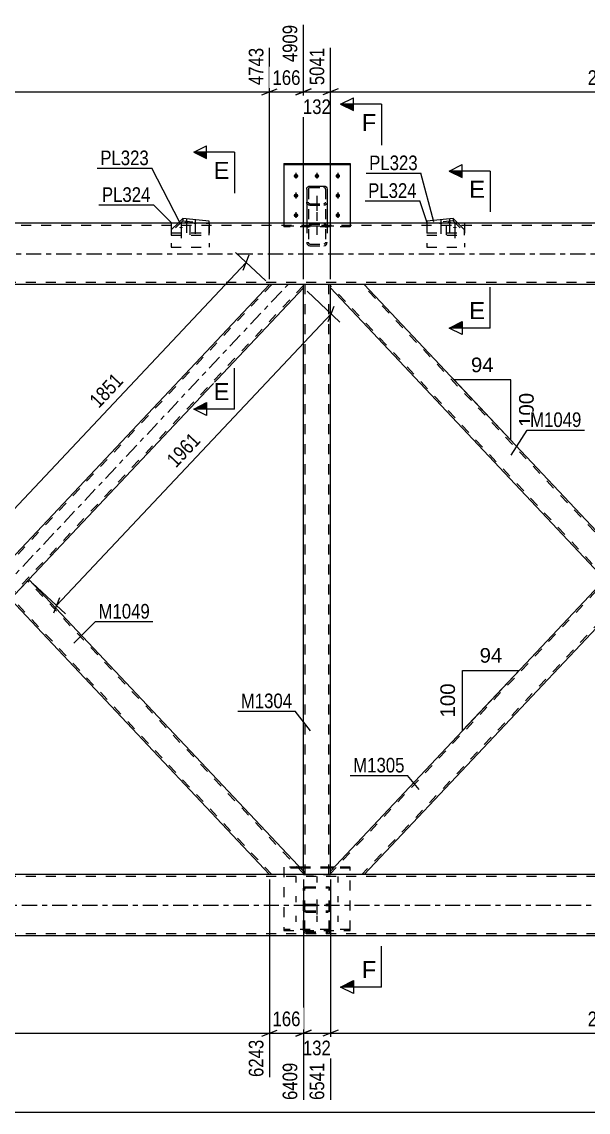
# Model space of a CAD drawing. Header units: millimetres. Extents: x -98 to 743, y -438 to 156.
# Drawn here: x 141.2 to 252.1, y -168.2 to 45.4 of the extents above; entities that cross this region are included whole.
import ezdxf

# ---------------------------------------------------------------- set-up
doc = ezdxf.new("R2010")
doc.units = ezdxf.units.MM
doc.linetypes.add('DXK_LINE_DOT2', pattern=[3.9198, 1.9599, -1.9599])
doc.linetypes.add('DXK_LINE_DOT3', pattern=[5.9187, 2.979, -0.9799, 0.9799, -0.9799])
doc.styles.add('Arial', font='ARIAL.TTF', dxfattribs={"height": 0.2})
doc.styles.add('Arial Narrow', font='ARIALN.TTF', dxfattribs={"height": 0.2})

# ---------------------------------------------------------------- blocks, each defined once
blk = doc.blocks.new('Part-761554712-1939 - 1694')
at = {"color": 2, "linetype": 'Continuous'}
for p, q in [((220.54, 6.08), (220.54, 6)), ((220.54, 6.08), (227.93, 6.08)), ((227.93, 6.08), (227.93, 6))]:
    blk.add_line(p, q, dxfattribs=at)
at = {"color": 7, "linetype": 'DXK_LINE_DOT2'}
for p, q in [((220.54, 6), (220.54, 1.28)), ((227.93, 6), (227.93, 1.28)), ((220.54, 1.28), (227.93, 1.28))]:
    blk.add_line(p, q, dxfattribs=at)
blk = doc.blocks.new('Part-761554712-1782 - 1694')
at = {"color": 7, "linetype": 'DXK_LINE_DOT2'}
for p, q in [((190.17, -6), (81.64, -121.41)), ((196.36, -6.19), (87.83, -121.6)), ((196.36, -6), (189.73, -6)), ((139, -59.95), (135.38, -63.8)), ((142.63, -63.8), (139, -67.65)), ((88.27, -121.6), (81.64, -121.6))]:
    blk.add_line(p, q, dxfattribs=at)
at = {"color": 7, "linetype": 'DXK_LINE_DOT3'}
blk.add_line((84.64, -121.6), (193.36, -6), dxfattribs=at)
at = {"color": 2, "linetype": 'Continuous'}
for p, q in [((189.73, -6), (139, -59.95)), ((196.36, -6.66), (196.36, -6)), ((196.36, -6.66), (142.63, -63.8)), ((135.38, -63.8), (81.64, -120.94)), ((139, -67.65), (88.27, -121.6)), ((81.64, -121.6), (81.64, -120.94))]:
    blk.add_line(p, q, dxfattribs=at)
blk = doc.blocks.new('Part-761554712-1802 - 1694')
at = {"color": 7, "linetype": 'DXK_LINE_DOT2'}
for p, q in [((310.17, -6), (201.64, -121.41)), ((316.36, -6.2), (207.83, -121.6)), ((316.36, -6), (309.73, -6)), ((259, -59.95), (255.38, -63.8)), ((262.63, -63.8), (259, -67.65)), ((208.27, -121.6), (201.64, -121.6))]:
    blk.add_line(p, q, dxfattribs=at)
at = {"color": 2, "linetype": 'Continuous'}
for p, q in [((309.73, -6), (259, -59.95)), ((316.36, -6.66), (316.36, -6)), ((316.36, -6.66), (262.63, -63.8)), ((255.38, -63.8), (201.64, -120.94)), ((259, -67.65), (208.27, -121.6)), ((201.64, -121.6), (201.64, -120.94))]:
    blk.add_line(p, q, dxfattribs=at)
blk = doc.blocks.new('Part-761554712-1807 - 1694')
at = {"color": 2, "linetype": 'Continuous'}
for p, q in [((201.64, -6.66), (201.64, -6)), ((259, -59.95), (208.27, -6)), ((255.38, -63.8), (201.64, -6.66)), ((258.56, -60.41), (255.38, -63.8)), ((259, -59.95), (258.56, -60.41))]:
    blk.add_line(p, q, dxfattribs=at)
at = {"color": 7, "linetype": 'DXK_LINE_DOT2'}
for p, q in [((208.27, -6), (201.64, -6)), ((255.6, -63.57), (201.64, -6.19)), ((258.78, -60.18), (207.83, -6)), ((255.6, -63.57), (255.61, -63.55))]:
    blk.add_line(p, q, dxfattribs=at)
blk = doc.blocks.new('Part-761554712-1936 - 1694')
at = {"color": 7, "linetype": 'DXK_LINE_DOT2'}
for p, q in [((196.37, -124.43), (196.41, -124.26)), ((196.37, -132.54), (196.37, -124.43)), ((196.41, -124.26), (196.51, -124.12)), ((196.51, -124.12), (196.67, -124.02)), ((196.63, -124.35), (196.61, -124.43)), ((196.61, -132.54), (196.61, -124.43)), ((196.68, -124.27), (196.63, -124.35)), ((196.67, -124.02), (196.85, -123.98)), ((196.76, -124.23), (196.68, -124.27)), ((196.85, -124.21), (196.76, -124.23)), ((196.85, -123.98), (201.17, -123.98)), ((196.85, -124.21), (201.17, -124.21)), ((201.17, -123.98), (201.35, -124.02)), ((201.26, -124.23), (201.17, -124.21)), ((201.34, -124.27), (201.26, -124.23)), ((201.39, -124.35), (201.34, -124.27)), ((201.35, -124.02), (201.51, -124.12)), ((201.41, -124.43), (201.39, -124.35)), ((201.41, -132.54), (201.41, -124.43)), ((201.51, -124.12), (201.61, -124.26)), ((201.61, -124.26), (201.65, -124.43)), ((201.65, -132.54), (201.65, -124.43)), ((196.41, -127.75), (196.37, -127.94)), ((196.61, -127.94), (196.63, -127.84)), ((196.63, -127.84), (196.68, -127.76)), ((196.85, -127.43), (196.67, -127.47)), ((196.68, -127.76), (196.76, -127.7)), ((196.76, -127.7), (196.85, -127.69)), ((196.85, -127.43), (201.17, -127.43)), ((196.85, -127.69), (201.17, -127.69)), ((201.35, -127.47), (201.17, -127.43)), ((201.17, -127.69), (201.26, -127.7)), ((201.26, -127.7), (201.34, -127.76)), ((201.34, -127.76), (201.39, -127.84)), ((201.39, -127.84), (201.41, -127.94)), ((201.65, -127.94), (201.61, -127.75)), ((196.41, -128.67), (196.37, -128.49)), ((196.51, -128.81), (196.41, -128.67)), ((196.67, -128.91), (196.51, -128.81)), ((196.61, -128.49), (196.63, -128.58)), ((196.63, -128.58), (196.68, -128.65)), ((196.85, -128.94), (196.67, -128.91)), ((196.68, -128.65), (196.76, -128.7)), ((196.76, -128.7), (196.85, -128.72)), ((196.85, -128.72), (201.17, -128.72)), ((196.85, -128.94), (201.17, -128.94)), ((201.17, -128.72), (201.26, -128.7)), ((201.35, -128.91), (201.17, -128.94)), ((201.26, -128.7), (201.34, -128.65)), ((201.34, -128.65), (201.39, -128.58)), ((201.51, -128.81), (201.35, -128.91)), ((201.39, -128.58), (201.41, -128.49)), ((201.61, -128.67), (201.51, -128.81)), ((201.65, -128.49), (201.61, -128.67)), ((196.37, -132.54), (196.41, -132.73)), ((196.63, -132.64), (196.61, -132.54)), ((196.68, -132.72), (196.63, -132.64)), ((196.67, -133.01), (196.85, -133.05)), ((196.76, -132.77), (196.68, -132.72)), ((196.85, -132.79), (196.76, -132.77)), ((196.85, -132.79), (201.17, -132.79)), ((196.85, -133.05), (201.17, -133.05)), ((201.26, -132.77), (201.17, -132.79)), ((201.17, -133.05), (201.35, -133.01)), ((201.34, -132.72), (201.26, -132.77)), ((201.39, -132.64), (201.34, -132.72)), ((201.41, -132.54), (201.39, -132.64)), ((201.61, -132.73), (201.65, -132.54))]:
    blk.add_line(p, q, dxfattribs=at)
at = {"color": 7, "linetype": 'DXK_LINE_DOT3'}
blk.add_line((199.01, -126.46), (199.01, -130.24), dxfattribs=at)
at = {"color": 7, "linetype": 'DXK_LINE_DOT2'}
for centre, start, end in [((196.87, -127.92), 114.32, 159.2417), ((201.15, -127.92), 20.7583, 65.68), ((196.87, -132.56), 200.7583, 245.68), ((201.15, -132.56), 294.32, 339.2417)]:
    blk.add_arc(centre, 0.496, start, end, dxfattribs=at)
blk = doc.blocks.new('Part-761554712-1940 - 1694')
at = {"color": 2, "linetype": 'Continuous'}
for p, q in [((192.51, 17.71), (205.51, 17.71)), ((192.51, 17.71), (192.51, 6)), ((192.51, 17.49), (205.51, 17.49)), ((205.51, 17.71), (205.51, 6))]:
    blk.add_line(p, q, dxfattribs=at)
at = {"color": 7, "linetype": 'DXK_LINE_DOT2'}
for p, q in [((192.51, 6), (192.51, 5.28)), ((192.51, 5.49), (205.51, 5.49)), ((205.51, 5.28), (192.51, 5.28)), ((205.51, 6), (205.51, 5.28))]:
    blk.add_line(p, q, dxfattribs=at)
blk = doc.blocks.new('Part-761554712-1877 - 1694')
at = {"color": 7, "linetype": 'DXK_LINE_DOT2'}
for p, q in [((201.64, -6), (196.36, -6)), ((196.36, -6.66), (196.36, -6)), ((196.68, -121.6), (196.68, -6)), ((201.32, -121.6), (201.32, -6)), ((201.64, -6.66), (201.64, -6)), ((196.36, -121.6), (196.36, -120.94)), ((196.36, -121.6), (201.64, -121.6)), ((201.64, -121.6), (201.64, -120.94))]:
    blk.add_line(p, q, dxfattribs=at)
at = {"color": 2, "linetype": 'Continuous'}
for p, q in [((196.36, -120.94), (196.36, -6.66)), ((201.64, -120.94), (201.64, -6.66))]:
    blk.add_line(p, q, dxfattribs=at)
blk = doc.blocks.new('Part-761554712-1892 - 1694')
at = {"color": 2, "linetype": 'Continuous'}
for p, q in [((139, -67.65), (142.63, -63.8)), ((142.63, -63.8), (196.36, -120.94)), ((189.73, -121.6), (139, -67.65)), ((196.36, -120.94), (196.36, -121.6))]:
    blk.add_line(p, q, dxfattribs=at)
at = {"color": 7, "linetype": 'DXK_LINE_DOT2'}
for p, q in [((196.36, -121.41), (142.41, -64.03)), ((139.22, -67.42), (139.24, -67.4)), ((190.17, -121.6), (139.22, -67.42)), ((196.36, -121.6), (189.73, -121.6))]:
    blk.add_line(p, q, dxfattribs=at)
blk = doc.blocks.new('Part-761554712-1933 - 1694')
at = {"color": 2, "linetype": 'Continuous'}
for p, q in [((197.01, 12.66), (197.06, 12.89)), ((197.06, 12.89), (197.2, 13.09)), ((197.2, 13.09), (197.41, 13.22)), ((197.41, 13.22), (197.65, 13.26)), ((197.65, 13.26), (200.37, 13.26)), ((200.37, 13.26), (200.62, 13.22)), ((200.62, 13.22), (200.82, 13.09)), ((200.82, 13.09), (200.96, 12.89)), ((200.96, 12.89), (201.01, 12.66)), ((197.01, 12.66), (197.01, 6)), ((201.01, 12.66), (201.01, 6))]:
    blk.add_line(p, q, dxfattribs=at)
at = {"color": 7, "linetype": 'DXK_LINE_DOT2'}
for p, q in [((197.42, 12.87), (197.36, 12.78)), ((197.53, 12.94), (197.42, 12.87)), ((197.65, 12.96), (197.53, 12.94)), ((197.65, 12.96), (200.37, 12.96)), ((200.49, 12.94), (200.37, 12.96)), ((200.6, 12.87), (200.49, 12.94)), ((200.67, 12.78), (200.6, 12.87)), ((197.36, 12.78), (197.33, 12.66)), ((197.33, 12.66), (197.33, 2.25)), ((200.69, 12.66), (200.67, 12.78)), ((200.69, 12.66), (200.69, 2.25)), ((197.06, 9.88), (197.01, 10.11)), ((197.2, 9.68), (197.06, 9.88)), ((197.41, 9.55), (197.2, 9.68)), ((197.36, 9.99), (197.33, 10.11)), ((197.41, 9.92), (197.36, 9.99)), ((197.42, 9.89), (197.41, 9.92)), ((197.65, 9.5), (197.41, 9.55)), ((197.42, 9.89), (197.53, 9.83)), ((197.53, 9.83), (197.65, 9.81)), ((197.65, 9.81), (200.37, 9.81)), ((197.65, 9.5), (200.37, 9.5)), ((200.37, 9.81), (200.49, 9.83)), ((200.62, 9.55), (200.37, 9.5)), ((200.49, 9.83), (200.6, 9.89)), ((200.6, 9.89), (200.67, 9.99)), ((200.82, 9.68), (200.62, 9.55)), ((200.67, 9.99), (200.69, 10.11)), ((200.96, 9.88), (200.82, 9.68)), ((201.01, 10.11), (200.96, 9.88)), ((197.01, 6), (197.01, 2.25)), ((197.05, 5.35), (197.01, 5.15)), ((197.06, 5.41), (197.05, 5.35)), ((197.33, 5.15), (197.36, 5.28)), ((197.65, 5.83), (197.41, 5.77)), ((197.53, 5.46), (197.65, 5.49)), ((197.65, 5.83), (200.37, 5.83)), ((197.65, 5.49), (200.37, 5.49)), ((200.62, 5.77), (200.37, 5.83)), ((200.37, 5.49), (200.49, 5.46)), ((200.67, 5.28), (200.69, 5.15)), ((200.97, 5.35), (200.96, 5.41)), ((201.01, 5.15), (200.97, 5.35)), ((201.01, 6), (201.01, 2.25)), ((197.01, 2.25), (197.06, 1.99)), ((197.36, 2.12), (197.33, 2.25)), ((200.69, 2.25), (200.67, 2.12)), ((200.96, 1.99), (201.01, 2.25)), ((197.41, 1.62), (197.65, 1.57)), ((197.65, 1.91), (197.53, 1.94)), ((197.65, 1.91), (200.37, 1.91)), ((197.65, 1.57), (200.37, 1.57)), ((200.49, 1.94), (200.37, 1.91)), ((200.37, 1.57), (200.62, 1.62))]:
    blk.add_line(p, q, dxfattribs=at)
at = {"color": 7, "linetype": 'DXK_LINE_DOT3'}
blk.add_line((199.01, 11.38), (199.01, 3.7), dxfattribs=at)
at = {"color": 7, "linetype": 'DXK_LINE_DOT2'}
for centre, radius, start, end in [((197.66, 5.16), 0.331, 114.32, 159.2417), ((200.36, 5.16), 0.331, 20.7583, 65.68), ((200.34, 5.17), 0.662, 20.7583, 65.68), ((197.68, 2.22), 0.662, 200.7583, 245.68), ((197.66, 2.24), 0.331, 200.7583, 245.68), ((200.36, 2.24), 0.331, 294.32, 339.2417), ((200.34, 2.22), 0.662, 294.32, 339.2417)]:
    blk.add_arc(centre, radius, start, end, dxfattribs=at)
blk = doc.blocks.new('Part-761554712-1943 - 1694')
at = {"color": 7, "linetype": 'DXK_LINE_DOT2'}
for p, q in [((195.61, -120.14), (192.51, -120.14)), ((192.51, -120.14), (192.51, -132.57)), ((195.81, -120.36), (192.51, -120.36)), ((201.64, -120.14), (196.36, -120.14)), ((201.64, -120.36), (196.36, -120.36)), ((205.51, -120.36), (202.19, -120.36)), ((205.51, -120.14), (202.4, -120.14)), ((205.51, -132.57), (205.51, -120.14)), ((205.51, -132.35), (192.51, -132.35)), ((192.51, -132.57), (205.51, -132.57))]:
    blk.add_line(p, q, dxfattribs=at)
at = {"color": 2, "linetype": 'Continuous'}
for p, q in [((196.36, -120.14), (195.61, -120.14)), ((196.36, -120.36), (195.81, -120.36)), ((202.4, -120.14), (201.64, -120.14)), ((202.19, -120.36), (201.64, -120.36))]:
    blk.add_line(p, q, dxfattribs=at)
blk = doc.blocks.new('Part-761554712-1954 - 1694')
at = {"color": 2, "linetype": 'Continuous'}
for p, q in [((170.49, 6.08), (170.49, 6)), ((170.49, 6.08), (177.88, 6.08)), ((177.88, 6.08), (177.88, 6))]:
    blk.add_line(p, q, dxfattribs=at)
at = {"color": 7, "linetype": 'DXK_LINE_DOT2'}
for p, q in [((170.49, 6), (170.49, 1.28)), ((177.88, 6), (177.88, 1.28)), ((170.49, 1.28), (177.88, 1.28))]:
    blk.add_line(p, q, dxfattribs=at)
blk = doc.blocks.new('Part-761554712-2008 - 1694')
at = {"color": 2, "linetype": 'Continuous'}
for p, q in [((441.41, -121.6), (-55.2, -121.6)), ((571.24, -133.6), (-60, -133.6))]:
    blk.add_line(p, q, dxfattribs=at)
at = {"color": 7, "linetype": 'DXK_LINE_DOT2'}
for p, q in [((571.24, -122), (-60, -122)), ((571.24, -133.2), (-60, -133.2))]:
    blk.add_line(p, q, dxfattribs=at)
at = {"color": 7, "linetype": 'DXK_LINE_DOT3'}
blk.add_line((-60, -127.6), (571.24, -127.6), dxfattribs=at)
blk = doc.blocks.new('Part-761554712-2023 - 1694')
at = {"color": 2, "linetype": 'Continuous'}
for p, q in [((571.24, 6), (0, 6)), ((441.41, -6), (0, -6))]:
    blk.add_line(p, q, dxfattribs=at)
at = {"color": 7, "linetype": 'DXK_LINE_DOT2'}
for p, q in [((0, 5.6), (571.24, 5.6)), ((571.24, -5.6), (0, -5.6))]:
    blk.add_line(p, q, dxfattribs=at)
at = {"color": 7, "linetype": 'DXK_LINE_DOT3'}
blk.add_line((0, 0), (571.24, 0), dxfattribs=at)
blk = doc.blocks.new('Part-761554712-2211 - 1694')
at = {"color": 2, "linetype": 'Continuous'}
for p, q in [((225.66, 6.9), (220.54, 6.39)), ((226.51, 6.08), (225.66, 6.9)), ((220.54, 6.39), (220.54, 6.08))]:
    blk.add_line(p, q, dxfattribs=at)
at = {"color": 7, "linetype": 'DXK_LINE_DOT2'}
for p, q in [((225.66, 6.45), (220.54, 5.93)), ((225.66, 6.9), (225.66, 6.45)), ((225.66, 6.45), (227.93, 4.26)), ((220.54, 6.08), (220.54, 3.64)), ((227.93, 4.71), (226.51, 6.08)), ((227.93, 3.64), (227.93, 4.71)), ((220.54, 4.09), (227.93, 4.09)), ((220.54, 3.64), (227.93, 3.64))]:
    blk.add_line(p, q, dxfattribs=at)
blk = doc.blocks.new('Bolt-761554712-2028 - 1694')
at = {"linetype": 'Continuous'}
for points in [[(172.41, 5.01), (172.33, 5.01), (172.26, 5.02), (172.2, 5.03), (172.14, 5.05), (172.1, 5.07), (172.07, 5.09), (172.05, 5.12), (172.05, 5.14), (172.07, 5.17), (172.1, 5.19), (172.14, 5.21), (172.2, 5.23), (172.26, 5.24), (172.33, 5.25), (172.41, 5.25), (172.48, 5.25), (172.56, 5.24), (172.62, 5.23), (172.68, 5.21), (172.72, 5.19), (172.75, 5.17), (172.77, 5.14), (172.77, 5.12), (172.75, 5.09), (172.72, 5.07), (172.68, 5.05), (172.62, 5.03), (172.56, 5.02), (172.48, 5.01)], [(173.48, 6.04), (173.4, 6.04), (173.33, 6.05), (173.27, 6.06), (173.21, 6.08), (173.17, 6.1), (173.14, 6.12), (173.12, 6.15), (173.12, 6.17), (173.14, 6.2), (173.17, 6.22), (173.21, 6.24), (173.27, 6.26), (173.33, 6.27), (173.4, 6.28), (173.48, 6.28), (173.55, 6.28), (173.63, 6.27), (173.69, 6.26), (173.75, 6.24), (173.79, 6.22), (173.82, 6.2), (173.84, 6.17), (173.84, 6.15), (173.82, 6.12), (173.79, 6.1), (173.75, 6.08), (173.69, 6.06), (173.63, 6.05), (173.55, 6.04)], [(175.18, 5.83), (175.1, 5.83), (175.03, 5.84), (174.96, 5.85), (174.91, 5.87), (174.86, 5.89), (174.83, 5.92), (174.82, 5.94), (174.82, 5.97), (174.83, 5.99), (174.86, 6.02), (174.91, 6.04), (174.96, 6.05), (175.03, 6.07), (175.1, 6.07), (175.18, 6.08), (175.25, 6.07), (175.32, 6.07), (175.39, 6.05), (175.44, 6.04), (175.49, 6.02), (175.52, 5.99), (175.53, 5.97), (175.53, 5.94), (175.52, 5.92), (175.49, 5.89), (175.44, 5.87), (175.39, 5.85), (175.32, 5.84), (175.25, 5.83)]]:
    blk.add_hatch(color=1, dxfattribs=at).paths.add_polyline_path(points)
at = {"color": 1, "linetype": 'Continuous'}
for p, q in [((173.48, 6.91), (173.48, 4.09)), ((175.18, 6.71), (175.18, 3.89)), ((172.41, 5.88), (172.41, 3.06))]:
    blk.add_line(p, q, dxfattribs=at)
at = {"color": 1, "linetype": 'DXK_LINE_DOT2'}
blk.add_line((174.11, 5.67), (174.11, 2.86), dxfattribs=at)
blk = doc.blocks.new('Bolt-761554712-2029 - 1694')
at = {"linetype": 'Continuous'}
for points in [[(223.25, 5.83), (223.17, 5.83), (223.1, 5.84), (223.04, 5.85), (222.98, 5.87), (222.94, 5.89), (222.9, 5.92), (222.89, 5.94), (222.89, 5.97), (222.9, 5.99), (222.94, 6.02), (222.98, 6.04), (223.04, 6.05), (223.1, 6.07), (223.17, 6.07), (223.25, 6.08), (223.32, 6.07), (223.39, 6.07), (223.46, 6.05), (223.51, 6.04), (223.56, 6.02), (223.59, 5.99), (223.61, 5.97), (223.61, 5.94), (223.59, 5.92), (223.56, 5.89), (223.51, 5.87), (223.46, 5.85), (223.39, 5.84), (223.32, 5.83)], [(224.94, 6.04), (224.87, 6.04), (224.8, 6.05), (224.73, 6.06), (224.68, 6.08), (224.63, 6.1), (224.6, 6.12), (224.59, 6.15), (224.59, 6.17), (224.6, 6.2), (224.63, 6.22), (224.68, 6.24), (224.73, 6.26), (224.8, 6.27), (224.87, 6.28), (224.94, 6.28), (225.02, 6.28), (225.09, 6.27), (225.16, 6.26), (225.21, 6.24), (225.26, 6.22), (225.29, 6.2), (225.3, 6.17), (225.3, 6.15), (225.29, 6.12), (225.26, 6.1), (225.21, 6.08), (225.16, 6.06), (225.09, 6.05), (225.02, 6.04)], [(226.01, 5.01), (225.94, 5.01), (225.87, 5.02), (225.8, 5.03), (225.75, 5.05), (225.7, 5.07), (225.67, 5.09), (225.66, 5.12), (225.66, 5.14), (225.67, 5.17), (225.7, 5.19), (225.75, 5.21), (225.8, 5.23), (225.87, 5.24), (225.94, 5.25), (226.01, 5.25), (226.09, 5.25), (226.16, 5.24), (226.23, 5.23), (226.28, 5.21), (226.33, 5.19), (226.36, 5.17), (226.37, 5.14), (226.37, 5.12), (226.36, 5.09), (226.33, 5.07), (226.28, 5.05), (226.23, 5.03), (226.16, 5.02), (226.09, 5.01)]]:
    blk.add_hatch(color=1, dxfattribs=at).paths.add_polyline_path(points)
at = {"color": 1, "linetype": 'Continuous'}
for p, q in [((223.25, 6.71), (223.25, 3.89)), ((224.94, 6.91), (224.94, 4.09)), ((226.01, 5.88), (226.01, 3.06))]:
    blk.add_line(p, q, dxfattribs=at)
at = {"color": 1, "linetype": 'DXK_LINE_DOT2'}
blk.add_line((224.32, 5.67), (224.32, 2.86), dxfattribs=at)
blk = doc.blocks.new('Bolt-761554712-2030 - 1694')
at = {"color": 1, "linetype": 'DXK_LINE_DOT2'}
for p, q in [((194.91, -122), (194.91, -123.13)), ((199.01, -122), (199.01, -123.13)), ((203.11, -122), (203.11, -123.13)), ((194.91, -125.85), (194.91, -126.98)), ((203.11, -125.85), (203.11, -126.98)), ((194.91, -129.7), (194.91, -130.84)), ((199.01, -129.7), (199.01, -130.84)), ((203.11, -129.7), (203.11, -130.84))]:
    blk.add_line(p, q, dxfattribs=at)
blk = doc.blocks.new('Bolt-761554712-2184 - 1694')
at = {"linetype": 'Continuous'}
for points in [[(194.91, 15.65), (195, 15.64), (195.09, 15.61), (195.17, 15.57), (195.24, 15.51), (195.29, 15.44), (195.33, 15.36), (195.35, 15.28), (195.35, 15.19), (195.33, 15.11), (195.29, 15.03), (195.24, 14.96), (195.17, 14.9), (195.09, 14.86), (195, 14.83), (194.91, 14.82), (194.82, 14.83), (194.73, 14.86), (194.65, 14.9), (194.58, 14.96), (194.53, 15.03), (194.49, 15.11), (194.47, 15.19), (194.47, 15.28), (194.49, 15.36), (194.53, 15.44), (194.58, 15.51), (194.65, 15.57), (194.73, 15.61), (194.82, 15.64)], [(199.01, 15.65), (199.1, 15.64), (199.19, 15.61), (199.27, 15.57), (199.34, 15.51), (199.39, 15.44), (199.43, 15.36), (199.45, 15.28), (199.45, 15.19), (199.43, 15.11), (199.39, 15.03), (199.34, 14.96), (199.27, 14.9), (199.19, 14.86), (199.1, 14.83), (199.01, 14.82), (198.92, 14.83), (198.83, 14.86), (198.75, 14.9), (198.68, 14.96), (198.63, 15.03), (198.59, 15.11), (198.57, 15.19), (198.57, 15.28), (198.59, 15.36), (198.63, 15.44), (198.68, 15.51), (198.75, 15.57), (198.83, 15.61), (198.92, 15.64)], [(203.11, 15.65), (203.2, 15.64), (203.29, 15.61), (203.37, 15.57), (203.44, 15.51), (203.49, 15.44), (203.53, 15.36), (203.55, 15.28), (203.55, 15.19), (203.53, 15.11), (203.49, 15.03), (203.44, 14.96), (203.37, 14.9), (203.29, 14.86), (203.2, 14.83), (203.11, 14.82), (203.02, 14.83), (202.93, 14.86), (202.85, 14.9), (202.78, 14.96), (202.73, 15.03), (202.69, 15.11), (202.67, 15.19), (202.67, 15.28), (202.69, 15.36), (202.73, 15.44), (202.78, 15.51), (202.85, 15.57), (202.93, 15.61), (203.02, 15.64)], [(194.91, 11.8), (195, 11.79), (195.09, 11.76), (195.17, 11.72), (195.24, 11.66), (195.29, 11.59), (195.33, 11.51), (195.35, 11.43), (195.35, 11.34), (195.33, 11.26), (195.29, 11.18), (195.24, 11.11), (195.17, 11.05), (195.09, 11.01), (195, 10.98), (194.91, 10.97), (194.82, 10.98), (194.73, 11.01), (194.65, 11.05), (194.58, 11.11), (194.53, 11.18), (194.49, 11.26), (194.47, 11.34), (194.47, 11.43), (194.49, 11.51), (194.53, 11.59), (194.58, 11.66), (194.65, 11.72), (194.73, 11.76), (194.82, 11.79)], [(203.11, 11.8), (203.2, 11.79), (203.29, 11.76), (203.37, 11.72), (203.44, 11.66), (203.49, 11.59), (203.53, 11.51), (203.55, 11.43), (203.55, 11.34), (203.53, 11.26), (203.49, 11.18), (203.44, 11.11), (203.37, 11.05), (203.29, 11.01), (203.2, 10.98), (203.11, 10.97), (203.02, 10.98), (202.93, 11.01), (202.85, 11.05), (202.78, 11.11), (202.73, 11.18), (202.69, 11.26), (202.67, 11.34), (202.67, 11.43), (202.69, 11.51), (202.73, 11.59), (202.78, 11.66), (202.85, 11.72), (202.93, 11.76), (203.02, 11.79)], [(194.91, 7.94), (195, 7.94), (195.09, 7.91), (195.17, 7.87), (195.24, 7.81), (195.29, 7.74), (195.33, 7.66), (195.35, 7.57), (195.35, 7.49), (195.33, 7.4), (195.29, 7.32), (195.24, 7.25), (195.17, 7.2), (195.09, 7.15), (195, 7.13), (194.91, 7.12), (194.82, 7.13), (194.73, 7.15), (194.65, 7.2), (194.58, 7.25), (194.53, 7.32), (194.49, 7.4), (194.47, 7.49), (194.47, 7.57), (194.49, 7.66), (194.53, 7.74), (194.58, 7.81), (194.65, 7.87), (194.73, 7.91), (194.82, 7.94)], [(203.11, 7.94), (203.2, 7.94), (203.29, 7.91), (203.37, 7.87), (203.44, 7.81), (203.49, 7.74), (203.53, 7.66), (203.55, 7.57), (203.55, 7.49), (203.53, 7.4), (203.49, 7.32), (203.44, 7.25), (203.37, 7.2), (203.29, 7.15), (203.2, 7.13), (203.11, 7.12), (203.02, 7.13), (202.93, 7.15), (202.85, 7.2), (202.78, 7.25), (202.73, 7.32), (202.69, 7.4), (202.67, 7.49), (202.67, 7.57), (202.69, 7.66), (202.73, 7.74), (202.78, 7.81), (202.85, 7.87), (202.93, 7.91), (203.02, 7.94)]]:
    blk.add_hatch(color=1, dxfattribs=at).paths.add_polyline_path(points)
at = {"color": 1, "linetype": 'Continuous'}
for p, q in [((194.91, 15.85), (194.91, 14.72)), ((199.01, 15.85), (199.01, 14.72)), ((203.11, 15.85), (203.11, 14.72)), ((194.91, 12), (194.91, 10.86)), ((203.11, 12), (203.11, 10.86)), ((194.91, 8.15), (194.91, 7.01)), ((203.11, 8.15), (203.11, 7.01))]:
    blk.add_line(p, q, dxfattribs=at)
at = {"color": 1, "linetype": 'DXK_LINE_DOT2'}
blk.add_line((199.01, 8.15), (199.01, 7.01), dxfattribs=at)
blk = doc.blocks.new('Part-761554712-2202 - 1694')
at = {"color": 7, "linetype": 'DXK_LINE_DOT2'}
for p, q in [((172.76, 6.45), (170.49, 4.26)), ((172.76, 6.9), (172.76, 6.45)), ((172.76, 6.45), (177.88, 5.93)), ((171.91, 6.08), (170.49, 4.71)), ((170.49, 4.71), (170.49, 3.64)), ((177.88, 3.64), (177.88, 6.08)), ((170.49, 4.09), (177.88, 4.09)), ((170.49, 3.64), (177.88, 3.64))]:
    blk.add_line(p, q, dxfattribs=at)
at = {"color": 2, "linetype": 'Continuous'}
for p, q in [((172.76, 6.9), (171.91, 6.08)), ((177.88, 6.39), (172.76, 6.9)), ((177.88, 6.08), (177.88, 6.39))]:
    blk.add_line(p, q, dxfattribs=at)
blk = doc.blocks.new('AngleDimension-761554712-8743 - 1694')
at = {"color": 7, "linetype": 'Continuous'}
for p, q in [((227.54, -81.6), (238.63, -81.6)), ((227.54, -93.4), (238.63, -81.6)), ((227.54, -93.4), (227.54, -81.6)), ((234.37, -86.14), (238.63, -81.6))]:
    blk.add_line(p, q, dxfattribs=at)
at = {"color": 0}
for points in [[(235.91, -80.7), (235.91, -76.5), (230.26, -76.5), (230.26, -80.7)], [(226.64, -83.57), (222.44, -83.57), (222.44, -91.44), (226.64, -91.44)]]:
    blk.add_wipeout(points, dxfattribs=at)
at = {"color": 3, "style": 'Arial'}
blk.add_text('94', height=2.865, dxfattribs=at).set_placement((230.86, -80.1))
blk.add_text('100', height=2.865, rotation=90.0002, dxfattribs=at).set_placement((226.04, -90.84))
blk = doc.blocks.new('StraightDimension-761554712-2781 - 1694')
at = {"color": 7, "linetype": 'Continuous'}
for p, q in [((197.09, -7.35), (203.52, -13.39)), ((201.18, -13.25), (202.36, -10.24)), ((148.04, -68.89), (201.77, -11.75)), ((143.35, -64.49), (149.78, -70.53)), ((148.63, -67.38), (147.44, -70.39))]:
    blk.add_line(p, q, dxfattribs=at)
at = {"color": 0}
blk.add_wipeout([(177.27, -36.7), (174.21, -33.83), (168.38, -40.03), (171.44, -42.9)], dxfattribs=at)
at = {"color": 3, "style": 'Arial Narrow'}
blk.add_text('1961', height=2.863, rotation=46.7591, dxfattribs=at).set_placement((171.41, -42.06))
blk = doc.blocks.new('StraightDimension-761554712-2760 - 1694')
at = {"color": 7, "linetype": 'Continuous'}
for p, q in [((189.01, -5.31), (183.07, 0.27)), ((134.42, -55.63), (185.15, -1.69)), ((184.56, -3.19), (185.74, -0.18)), ((138.27, -59.26), (132.34, -53.68)), ((135.01, -54.13), (133.82, -57.14))]:
    blk.add_line(p, q, dxfattribs=at)
at = {"color": 0}
blk.add_wipeout([(162.15, -25.05), (159.09, -22.17), (153.26, -28.37), (156.32, -31.25)], dxfattribs=at)
at = {"color": 3, "style": 'Arial Narrow'}
blk.add_text('1851', height=2.863, rotation=46.7591, dxfattribs=at).set_placement((156.29, -30.4))
blk = doc.blocks.new('StraightDimension-761554712-2454 - 1694')
at = {"color": 7, "linetype": 'Continuous'}
for p, q in [((81.64, -5), (81.64, 40.34)), ((189.73, -5), (189.73, 40.34)), ((83.14, 32.33), (80.14, 31.13)), ((188.23, 31.13), (191.23, 32.33)), ((81.64, 31.73), (189.73, 31.73))]:
    blk.add_line(p, q, dxfattribs=at)
at = {"color": 0, "linetype": 'Continuous'}
blk.add_wipeout([(189.13, 40.94), (184.93, 40.94), (184.93, 32.43), (189.13, 32.43)], dxfattribs=at)
at = {"color": 0}
blk.add_wipeout([(139.94, 32.48), (139.94, 36.68), (131.43, 36.68), (131.43, 32.48)], dxfattribs=at)
at = {"color": 3, "linetype": 'Continuous', "style": 'Arial Narrow'}
blk.add_text('4743', height=2.863, rotation=90.0002, dxfattribs=at).set_placement((188.53, 33.03))
at = {"color": 3, "style": 'Arial Narrow'}
blk.add_text('2702', height=2.863, dxfattribs=at).set_placement((132.03, 33.08))
blk = doc.blocks.new('StraightDimension-761554712-2465 - 1694')
at = {"color": 7, "linetype": 'Continuous'}
for p, q in [((196.36, -5), (196.36, 44.84)), ((189.73, -5), (189.73, 40.34)), ((188.23, 31.13), (191.23, 32.33)), ((197.86, 32.33), (194.86, 31.13)), ((189.73, 31.73), (196.36, 31.73))]:
    blk.add_line(p, q, dxfattribs=at)
at = {"color": 0}
blk.add_wipeout([(196.39, 32.48), (196.39, 36.68), (189.71, 36.68), (189.71, 32.48)], dxfattribs=at)
at = {"color": 0, "linetype": 'Continuous'}
blk.add_wipeout([(195.76, 45.44), (191.56, 45.44), (191.56, 36.93), (195.76, 36.93)], dxfattribs=at)
at = {"color": 3, "linetype": 'Continuous', "style": 'Arial Narrow'}
blk.add_text('4909', height=2.863, rotation=90.0002, dxfattribs=at).set_placement((195.16, 37.53))
at = {"color": 3, "style": 'Arial Narrow'}
blk.add_text('166', height=2.863, dxfattribs=at).set_placement((190.31, 33.08))
blk = doc.blocks.new('StraightDimension-761554712-2476 - 1694')
at = {"color": 7, "linetype": 'Continuous'}
for p, q in [((196.36, -5), (196.36, 44.84)), ((201.64, -5), (201.64, 40.34)), ((194.86, 31.13), (197.86, 32.33)), ((203.14, 32.33), (200.14, 31.13)), ((196.36, 31.73), (201.64, 31.73))]:
    blk.add_line(p, q, dxfattribs=at)
at = {"color": 0, "linetype": 'Continuous'}
blk.add_wipeout([(201.04, 40.94), (196.84, 40.94), (196.84, 32.43), (201.04, 32.43)], dxfattribs=at)
at = {"color": 0}
blk.add_wipeout([(202.34, 26.78), (202.34, 30.98), (195.66, 30.98), (195.66, 26.78)], dxfattribs=at)
at = {"color": 3, "linetype": 'Continuous', "style": 'Arial Narrow'}
blk.add_text('5041', height=2.863, rotation=90.0002, dxfattribs=at).set_placement((200.44, 33.03))
at = {"color": 3, "style": 'Arial Narrow'}
blk.add_text('132', height=2.863, dxfattribs=at).set_placement((196.26, 27.38))
blk = doc.blocks.new('StraightDimension-761554712-2484 - 1694')
at = {"color": 7, "linetype": 'Continuous'}
for p, q in [((201.64, -5), (201.64, 40.34)), ((309.73, -5), (309.73, 40.34)), ((203.14, 32.33), (200.14, 31.13)), ((308.23, 31.13), (311.23, 32.33)), ((201.64, 31.73), (309.73, 31.73))]:
    blk.add_line(p, q, dxfattribs=at)
at = {"color": 0, "linetype": 'Continuous'}
blk.add_wipeout([(309.13, 40.94), (304.93, 40.94), (304.93, 32.43), (309.13, 32.43)], dxfattribs=at)
at = {"color": 0}
blk.add_wipeout([(259.94, 32.48), (259.94, 36.68), (251.43, 36.68), (251.43, 32.48)], dxfattribs=at)
at = {"color": 3, "linetype": 'Continuous', "style": 'Arial Narrow'}
blk.add_text('7743', height=2.863, rotation=90.0002, dxfattribs=at).set_placement((308.53, 33.03))
at = {"color": 3, "style": 'Arial Narrow'}
blk.add_text('2702', height=2.863, dxfattribs=at).set_placement((252.03, 33.08))
blk = doc.blocks.new('StraightDimension-761554712-2712 - 1694')
at = {"color": 7, "linetype": 'Continuous'}
blk.add_line((-61, -168.15), (610.74, -168.15), dxfattribs=at)
blk = doc.blocks.new('AngleDimension-761554712-8729 - 1694')
at = {"color": 7, "linetype": 'Continuous'}
for p, q in [((230.56, -29.71), (225.85, -24.69)), ((236.95, -24.69), (225.85, -24.69)), ((236.95, -36.49), (225.85, -24.69)), ((236.95, -36.49), (236.95, -24.69))]:
    blk.add_line(p, q, dxfattribs=at)
at = {"color": 0}
for points in [[(234.22, -23.79), (234.22, -19.59), (228.57, -19.59), (228.57, -23.79)], [(242.05, -26.66), (237.85, -26.66), (237.85, -34.53), (242.05, -34.53)]]:
    blk.add_wipeout(points, dxfattribs=at)
at = {"color": 3, "style": 'Arial'}
blk.add_text('94', height=2.865, dxfattribs=at).set_placement((229.17, -23.19))
blk.add_text('100', height=2.865, rotation=90.0002, dxfattribs=at).set_placement((241.45, -33.93))
blk = doc.blocks.new('StraightDimension-761554712-9253 - 1694')
at = {"color": 7, "linetype": 'Continuous'}
for p, q in [((201.64, -122.6), (201.64, -165.76)), ((309.73, -122.6), (309.73, -161.26)), ((203.14, -152.05), (200.14, -153.25)), ((201.64, -152.65), (309.73, -152.65)), ((308.23, -153.25), (311.23, -152.05))]:
    blk.add_line(p, q, dxfattribs=at)
at = {"color": 0}
blk.add_wipeout([(259.94, -151.9), (259.94, -147.7), (251.43, -147.7), (251.43, -151.9)], dxfattribs=at)
at = {"color": 0, "linetype": 'Continuous'}
blk.add_wipeout([(309.13, -153.35), (304.93, -153.35), (304.93, -161.86), (309.13, -161.86)], dxfattribs=at)
at = {"color": 3, "style": 'Arial Narrow'}
blk.add_text('2702', height=2.863, dxfattribs=at).set_placement((252.03, -151.3))
at = {"color": 3, "linetype": 'Continuous', "style": 'Arial Narrow'}
blk.add_text('9243', height=2.863, rotation=90.0002, dxfattribs=at).set_placement((308.53, -161.26))
blk = doc.blocks.new('StraightDimension-761554712-9254 - 1694')
at = {"color": 7, "linetype": 'Continuous'}
for p, q in [((196.36, -122.6), (196.36, -165.76)), ((201.64, -122.6), (201.64, -165.76)), ((194.86, -153.25), (197.86, -152.05)), ((196.36, -152.65), (201.64, -152.65)), ((203.14, -152.05), (200.14, -153.25))]:
    blk.add_line(p, q, dxfattribs=at)
at = {"color": 0}
blk.add_wipeout([(202.34, -157.6), (202.34, -153.4), (195.66, -153.4), (195.66, -157.6)], dxfattribs=at)
at = {"color": 0, "linetype": 'Continuous'}
blk.add_wipeout([(201.04, -157.85), (196.84, -157.85), (196.84, -166.36), (201.04, -166.36)], dxfattribs=at)
at = {"color": 3, "style": 'Arial Narrow'}
blk.add_text('132', height=2.863, dxfattribs=at).set_placement((196.26, -157))
at = {"color": 3, "linetype": 'Continuous', "style": 'Arial Narrow'}
blk.add_text('6541', height=2.863, rotation=90.0002, dxfattribs=at).set_placement((200.44, -165.76))
blk = doc.blocks.new('StraightDimension-761554712-9255 - 1694')
at = {"color": 7, "linetype": 'Continuous'}
for p, q in [((189.73, -122.6), (189.73, -161.26)), ((196.36, -122.6), (196.36, -165.76)), ((188.23, -153.25), (191.23, -152.05)), ((189.73, -152.65), (196.36, -152.65)), ((197.86, -152.05), (194.86, -153.25))]:
    blk.add_line(p, q, dxfattribs=at)
at = {"color": 0}
blk.add_wipeout([(196.39, -151.9), (196.39, -147.7), (189.71, -147.7), (189.71, -151.9)], dxfattribs=at)
at = {"color": 0, "linetype": 'Continuous'}
blk.add_wipeout([(195.76, -157.85), (191.56, -157.85), (191.56, -166.36), (195.76, -166.36)], dxfattribs=at)
at = {"color": 3, "style": 'Arial Narrow'}
blk.add_text('166', height=2.863, dxfattribs=at).set_placement((190.31, -151.3))
at = {"color": 3, "linetype": 'Continuous', "style": 'Arial Narrow'}
blk.add_text('6409', height=2.863, rotation=90.0002, dxfattribs=at).set_placement((195.16, -165.76))
blk = doc.blocks.new('StraightDimension-761554712-9256 - 1694')
at = {"color": 7, "linetype": 'Continuous'}
for p, q in [((81.64, -122.6), (81.64, -165.76)), ((189.73, -122.6), (189.73, -161.26)), ((83.14, -152.05), (80.14, -153.25)), ((81.64, -152.65), (189.73, -152.65)), ((188.23, -153.25), (191.23, -152.05))]:
    blk.add_line(p, q, dxfattribs=at)
at = {"color": 0}
blk.add_wipeout([(139.94, -151.9), (139.94, -147.7), (131.43, -147.7), (131.43, -151.9)], dxfattribs=at)
at = {"color": 0, "linetype": 'Continuous'}
blk.add_wipeout([(189.13, -153.35), (184.93, -153.35), (184.93, -161.86), (189.13, -161.86)], dxfattribs=at)
at = {"color": 3, "style": 'Arial Narrow'}
blk.add_text('2702', height=2.863, dxfattribs=at).set_placement((132.03, -151.3))
at = {"color": 3, "linetype": 'Continuous', "style": 'Arial Narrow'}
blk.add_text('6243', height=2.863, rotation=90.0002, dxfattribs=at).set_placement((188.53, -161.26))
blk = doc.blocks.new('Mark-761554712-1798 - 1694')
at = {"color": 0}
blk.add_wipeout([(216.17, -101.6), (216.17, -98.6), (206.12, -98.6), (206.12, -101.6)], dxfattribs=at)
blk.add_wipeout([(216.17, -101.6), (216.17, -98.6), (206.12, -98.6), (206.12, -101.6)], dxfattribs=at)
at = {"color": 30, "linetype": 'Continuous'}
for p in [(205.52, -102.2), (219.02, -104.97)]:
    blk.add_line(p, (216.77, -102.2), dxfattribs=at)
at = {"color": 3, "style": 'Arial Narrow'}
blk.add_text('M1305', height=2.863, dxfattribs=at).set_placement((206.12, -101.6))
blk = doc.blocks.new('Mark-761554712-1803 - 1694')
at = {"color": 0}
blk.add_wipeout([(250.8, -33.93), (250.8, -30.93), (240.75, -30.93), (240.75, -33.93)], dxfattribs=at)
blk.add_wipeout([(250.8, -33.93), (250.8, -30.93), (240.75, -30.93), (240.75, -33.93)], dxfattribs=at)
at = {"color": 30, "linetype": 'Continuous'}
for p, q in [((237.02, -39.48), (240.15, -34.53)), ((240.15, -34.53), (251.4, -34.53))]:
    blk.add_line(p, q, dxfattribs=at)
at = {"color": 3, "style": 'Arial Narrow'}
blk.add_text('M1049', height=2.863, dxfattribs=at).set_placement((240.75, -33.93))
blk = doc.blocks.new('Mark-761554712-1873 - 1694')
at = {"color": 0}
blk.add_wipeout([(194.16, -89.01), (194.16, -86.01), (184.11, -86.01), (184.11, -89.01)], dxfattribs=at)
blk.add_wipeout([(194.16, -89.01), (194.16, -86.01), (184.11, -86.01), (184.11, -89.01)], dxfattribs=at)
at = {"color": 30, "linetype": 'Continuous'}
for p in [(183.51, -89.61), (197.72, -93.48)]:
    blk.add_line(p, (194.76, -89.61), dxfattribs=at)
at = {"color": 3, "style": 'Arial Narrow'}
blk.add_text('M1304', height=2.863, dxfattribs=at).set_placement((184.11, -89.01))
blk = doc.blocks.new('Mark-761554712-1888 - 1694')
at = {"color": 0}
blk.add_wipeout([(166.3, -71.46), (166.3, -68.46), (156.25, -68.46), (156.25, -71.46)], dxfattribs=at)
blk.add_wipeout([(166.3, -71.46), (166.3, -68.46), (156.25, -68.46), (156.25, -71.46)], dxfattribs=at)
at = {"color": 30, "linetype": 'Continuous'}
for p, q in [((151.41, -76.3), (155.65, -72.06)), ((155.65, -72.06), (166.9, -72.06))]:
    blk.add_line(p, q, dxfattribs=at)
at = {"color": 3, "style": 'Arial Narrow'}
blk.add_text('M1049', height=2.863, dxfattribs=at).set_placement((156.25, -71.46))
blk = doc.blocks.new('SectionMark-761554712-10039 - 1694')
at = {"linetype": 'Continuous'}
for points in [[(177.38, 19.9), (177.38, 18.65), (174.88, 19.9)], [(177.38, -29.16), (177.38, -30.41), (174.88, -30.41)]]:
    blk.add_hatch(color=6, dxfattribs=at).paths.add_polyline_path(points)
at = {"color": 6, "linetype": 'Continuous'}
for p, q in [((174.88, 19.9), (177.38, 21.15)), ((182.88, 19.9), (174.88, 19.9)), ((174.88, 19.9), (177.38, 18.65)), ((177.38, 18.65), (177.38, 21.15)), ((174.88, -30.41), (177.38, -29.16)), ((177.38, -29.16), (177.38, -31.66)), ((182.88, -30.41), (174.88, -30.41)), ((177.38, -31.66), (174.88, -30.41))]:
    blk.add_line(p, q, dxfattribs=at)
at = {"color": 0, "linetype": 'Continuous'}
for points in [[(181.88, 14.65), (181.88, 18.15), (178.77, 18.15), (178.77, 14.65)], [(181.88, -28.66), (181.88, -25.16), (178.77, -25.16), (178.77, -28.66)]]:
    blk.add_wipeout(points, dxfattribs=at)
at = {"color": 6, "linetype": 'Continuous'}
for p, q in [((182.88, 19.9), (182.88, 11.9)), ((182.88, -30.41), (182.88, -22.41))]:
    blk.add_line(p, q, dxfattribs=at)
at = {"color": 3, "linetype": 'Continuous', "style": 'Arial'}
for p in [(178.77, 14.65), (178.77, -28.66)]:
    blk.add_text('E', height=3.34, dxfattribs=at).set_placement(p)
blk = doc.blocks.new('SectionMark-761554712-3441 - 1694')
at = {"linetype": 'Continuous'}
for points in [[(206.14, 29.29), (206.14, 28.04), (203.64, 29.29)], [(206.14, -142.38), (206.14, -143.63), (203.64, -143.63)]]:
    blk.add_hatch(color=6, dxfattribs=at).paths.add_polyline_path(points)
at = {"color": 6, "linetype": 'Continuous'}
for p, q in [((203.64, 29.29), (206.14, 30.54)), ((206.14, 28.04), (206.14, 30.54)), ((211.64, 29.29), (203.64, 29.29)), ((203.64, 29.29), (206.14, 28.04)), ((203.64, -143.63), (206.14, -142.38)), ((206.14, -142.38), (206.14, -144.88)), ((211.64, -143.63), (203.64, -143.63)), ((206.14, -144.88), (203.64, -143.63))]:
    blk.add_line(p, q, dxfattribs=at)
at = {"color": 0, "linetype": 'Continuous'}
for points in [[(210.64, 24.04), (210.64, 27.54), (207.79, 27.54), (207.79, 24.04)], [(210.64, -141.88), (210.64, -138.38), (207.79, -138.38), (207.79, -141.88)]]:
    blk.add_wipeout(points, dxfattribs=at)
at = {"color": 6, "linetype": 'Continuous'}
for p, q in [((211.64, 29.29), (211.64, 21.29)), ((211.64, -143.63), (211.64, -135.63))]:
    blk.add_line(p, q, dxfattribs=at)
at = {"color": 3, "linetype": 'Continuous', "style": 'Arial'}
for p in [(207.79, 24.04), (207.79, -141.88)]:
    blk.add_text('F', height=3.34, dxfattribs=at).set_placement(p)
blk = doc.blocks.new('Mark-761554712-10145 - 1694')
at = {"color": 0}
blk.add_wipeout([(166.42, 10.16), (166.42, 13.16), (156.91, 13.16), (156.91, 10.16)], dxfattribs=at)
blk.add_wipeout([(166.42, 10.16), (166.42, 13.16), (156.91, 13.16), (156.91, 10.16)], dxfattribs=at)
at = {"color": 30, "linetype": 'Continuous'}
for p in [(156.31, 9.56), (170.55, 6.03)]:
    blk.add_line(p, (167.02, 9.56), dxfattribs=at)
at = {"color": 3, "style": 'Arial Narrow'}
blk.add_text('PL324', height=2.863, dxfattribs=at).set_placement((156.91, 10.16))
blk = doc.blocks.new('Mark-761554712-10148 - 1694')
at = {"color": 0}
blk.add_wipeout([(166.09, 17.36), (166.09, 20.36), (156.59, 20.36), (156.59, 17.36)], dxfattribs=at)
blk.add_wipeout([(166.09, 17.36), (166.09, 20.36), (156.59, 20.36), (156.59, 17.36)], dxfattribs=at)
at = {"color": 30, "linetype": 'Continuous'}
for p in [(155.99, 16.76), (172.19, 6.14)]:
    blk.add_line(p, (166.69, 16.76), dxfattribs=at)
at = {"color": 3, "style": 'Arial Narrow'}
blk.add_text('PL323', height=2.863, dxfattribs=at).set_placement((156.59, 17.36))
blk = doc.blocks.new('Mark-761554712-10154 - 1694')
at = {"color": 0}
blk.add_wipeout([(218.54, 10.95), (218.54, 13.95), (209.04, 13.95), (209.04, 10.95)], dxfattribs=at)
blk.add_wipeout([(218.54, 10.95), (218.54, 13.95), (209.04, 13.95), (209.04, 10.95)], dxfattribs=at)
at = {"color": 30, "linetype": 'Continuous'}
for p in [(208.44, 10.35), (220.61, 6.03)]:
    blk.add_line(p, (219.14, 10.35), dxfattribs=at)
at = {"color": 3, "style": 'Arial Narrow'}
blk.add_text('PL324', height=2.863, dxfattribs=at).set_placement((209.04, 10.95))
blk = doc.blocks.new('Mark-761554712-10157 - 1694')
at = {"color": 0}
blk.add_wipeout([(218.74, 16.38), (218.74, 19.38), (209.24, 19.38), (209.24, 16.38)], dxfattribs=at)
blk.add_wipeout([(218.74, 16.38), (218.74, 19.38), (209.24, 19.38), (209.24, 16.38)], dxfattribs=at)
at = {"color": 30, "linetype": 'Continuous'}
for p in [(208.64, 15.78), (221.93, 6.28)]:
    blk.add_line(p, (219.34, 15.78), dxfattribs=at)
at = {"color": 3, "style": 'Arial Narrow'}
blk.add_text('PL323', height=2.863, dxfattribs=at).set_placement((209.24, 16.38))
blk = doc.blocks.new('SectionMark-761554712-10205 - 1694')
at = {"linetype": 'Continuous'}
for points in [[(227.43, 16.21), (227.43, 14.96), (224.93, 16.21)], [(227.43, -13.29), (227.43, -14.54), (224.93, -14.54)]]:
    blk.add_hatch(color=6, dxfattribs=at).paths.add_polyline_path(points)
at = {"color": 6, "linetype": 'Continuous'}
for p, q in [((224.93, 16.21), (227.43, 17.46)), ((227.43, 14.96), (227.43, 17.46)), ((232.93, 16.21), (224.93, 16.21)), ((224.93, 16.21), (227.43, 14.96)), ((224.93, -14.54), (227.43, -13.29)), ((232.93, -14.54), (224.93, -14.54)), ((227.43, -15.79), (224.93, -14.54)), ((227.43, -13.29), (227.43, -15.79))]:
    blk.add_line(p, q, dxfattribs=at)
at = {"color": 0, "linetype": 'Continuous'}
for points in [[(231.93, 10.96), (231.93, 14.46), (228.82, 14.46), (228.82, 10.96)], [(231.93, -12.79), (231.93, -9.29), (228.82, -9.29), (228.82, -12.79)]]:
    blk.add_wipeout(points, dxfattribs=at)
at = {"color": 6, "linetype": 'Continuous'}
for p, q in [((232.93, 16.21), (232.93, 8.21)), ((232.93, -14.54), (232.93, -6.54))]:
    blk.add_line(p, q, dxfattribs=at)
at = {"color": 3, "linetype": 'Continuous', "style": 'Arial'}
for p in [(228.82, 10.96), (228.82, -12.79)]:
    blk.add_text('E', height=3.34, dxfattribs=at).set_placement(p)

msp = doc.modelspace()

# ---------------------------------------------------------------- block references
for name in ['Part-761554712-1940 - 1694', 'Bolt-761554712-2184 - 1694', 'Part-761554712-1933 - 1694', 'Part-761554712-2023 - 1694', 'Part-761554712-2202 - 1694', 'Bolt-761554712-2028 - 1694', 'Part-761554712-2211 - 1694', 'Bolt-761554712-2029 - 1694', 'Part-761554712-1954 - 1694', 'Part-761554712-1939 - 1694', 'Part-761554712-1782 - 1694', 'Part-761554712-1877 - 1694', 'Part-761554712-1802 - 1694', 'Part-761554712-1807 - 1694', 'Part-761554712-1892 - 1694', 'Part-761554712-2008 - 1694', 'Part-761554712-1943 - 1694', 'Bolt-761554712-2030 - 1694', 'Part-761554712-1936 - 1694', 'StraightDimension-761554712-2712 - 1694']:
    msp.add_blockref(name, (0, 0))

# ---------------------------------------------------------------- next in the draw order: block references
for name in ['StraightDimension-761554712-2781 - 1694', 'AngleDimension-761554712-8729 - 1694', 'AngleDimension-761554712-8743 - 1694', 'Mark-761554712-1873 - 1694', 'Mark-761554712-1798 - 1694', 'StraightDimension-761554712-9253 - 1694']:
    msp.add_blockref(name, (0, 0))

# ---------------------------------------------------------------- next in the draw order: block references
for name in ['StraightDimension-761554712-2760 - 1694', 'Mark-761554712-1803 - 1694', 'Mark-761554712-1888 - 1694', 'StraightDimension-761554712-9254 - 1694']:
    msp.add_blockref(name, (0, 0))

# ---------------------------------------------------------------- next in the draw order: block references
for name in ['StraightDimension-761554712-2454 - 1694', 'StraightDimension-761554712-9255 - 1694']:
    msp.add_blockref(name, (0, 0))

# ---------------------------------------------------------------- next in the draw order: block references
for name in ['StraightDimension-761554712-2465 - 1694', 'SectionMark-761554712-10039 - 1694', 'Mark-761554712-10145 - 1694', 'StraightDimension-761554712-9256 - 1694']:
    msp.add_blockref(name, (0, 0))

# ---------------------------------------------------------------- next in the draw order: block references
for name in ['StraightDimension-761554712-2476 - 1694', 'Mark-761554712-10148 - 1694']:
    msp.add_blockref(name, (0, 0))

# ---------------------------------------------------------------- next in the draw order: block references
msp.add_blockref('StraightDimension-761554712-2484 - 1694', (0, 0))

# ---------------------------------------------------------------- next in the draw order: block references
for name in ['SectionMark-761554712-3441 - 1694', 'SectionMark-761554712-10205 - 1694']:
    msp.add_blockref(name, (0, 0))

# ---------------------------------------------------------------- next in the draw order: block references
msp.add_blockref('Mark-761554712-10154 - 1694', (0, 0))

# ---------------------------------------------------------------- next in the draw order: block references
msp.add_blockref('Mark-761554712-10157 - 1694', (0, 0))

doc.saveas('drawing.dxf')
